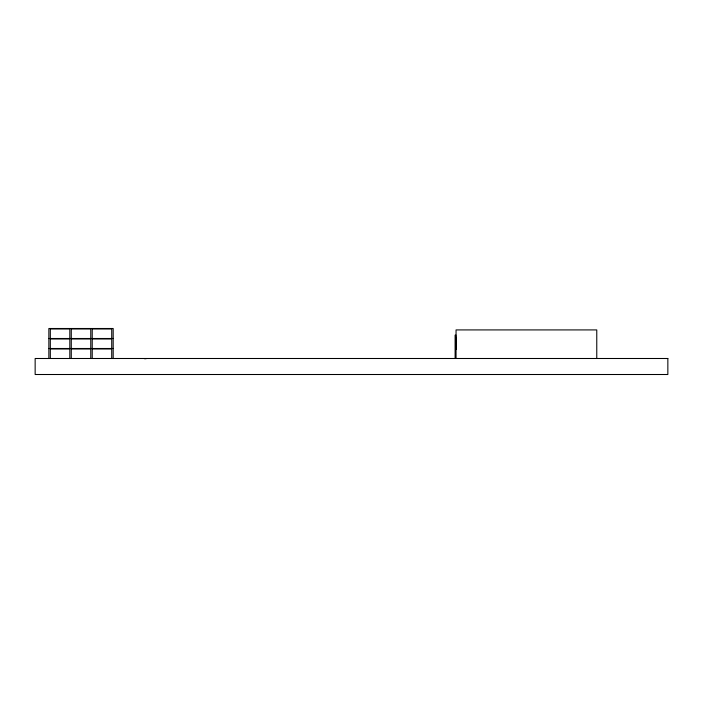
<?xml version="1.0" encoding="UTF-8"?>
<svg xmlns="http://www.w3.org/2000/svg" width="703" height="703" viewBox="0 0 703 703"><rect width="100%" height="100%" fill="white"/><g stroke="black" fill="none" stroke-linecap="round" stroke-linejoin="round"><path stroke-width="1.05" d="M144.721 358.802L146.892 358.495M50.317 328.969L69.817 328.969L69.817 338.495M71.275 328.969L90.766 328.969L90.766 338.495M92.225 328.969L111.724 328.969L111.724 338.495M456.054 335.164L455.113 335.164L455.113 358.495M456.054 336.851L456.054 349.523M455.729 337.071L455.729 339.804M48.859 338.495L113.183 338.495M50.317 338.969L69.817 338.969L69.817 348.495M71.275 338.969L90.766 338.969L90.766 348.495M92.225 338.969L111.724 338.969L111.724 348.495M455.729 340.234L455.729 342.967M455.729 343.407L455.729 346.14M455.729 346.57L455.729 349.312M48.859 348.495L113.183 348.495M50.317 348.969L69.817 348.969L69.817 358.495M71.275 348.969L90.766 348.969L90.766 358.495M92.225 348.969L111.724 348.969L111.724 358.495M596.768 358.495L596.768 329.918L456.054 329.918L456.054 358.495M113.183 358.495L113.183 328.494L48.859 328.494L48.859 358.495M92.225 328.494L92.225 358.495M71.275 328.494L71.275 358.495M50.317 328.494L50.317 358.495M667.85 358.495L35.15 358.495L35.15 374.506L667.85 374.506L667.85 358.495"/></g></svg>
